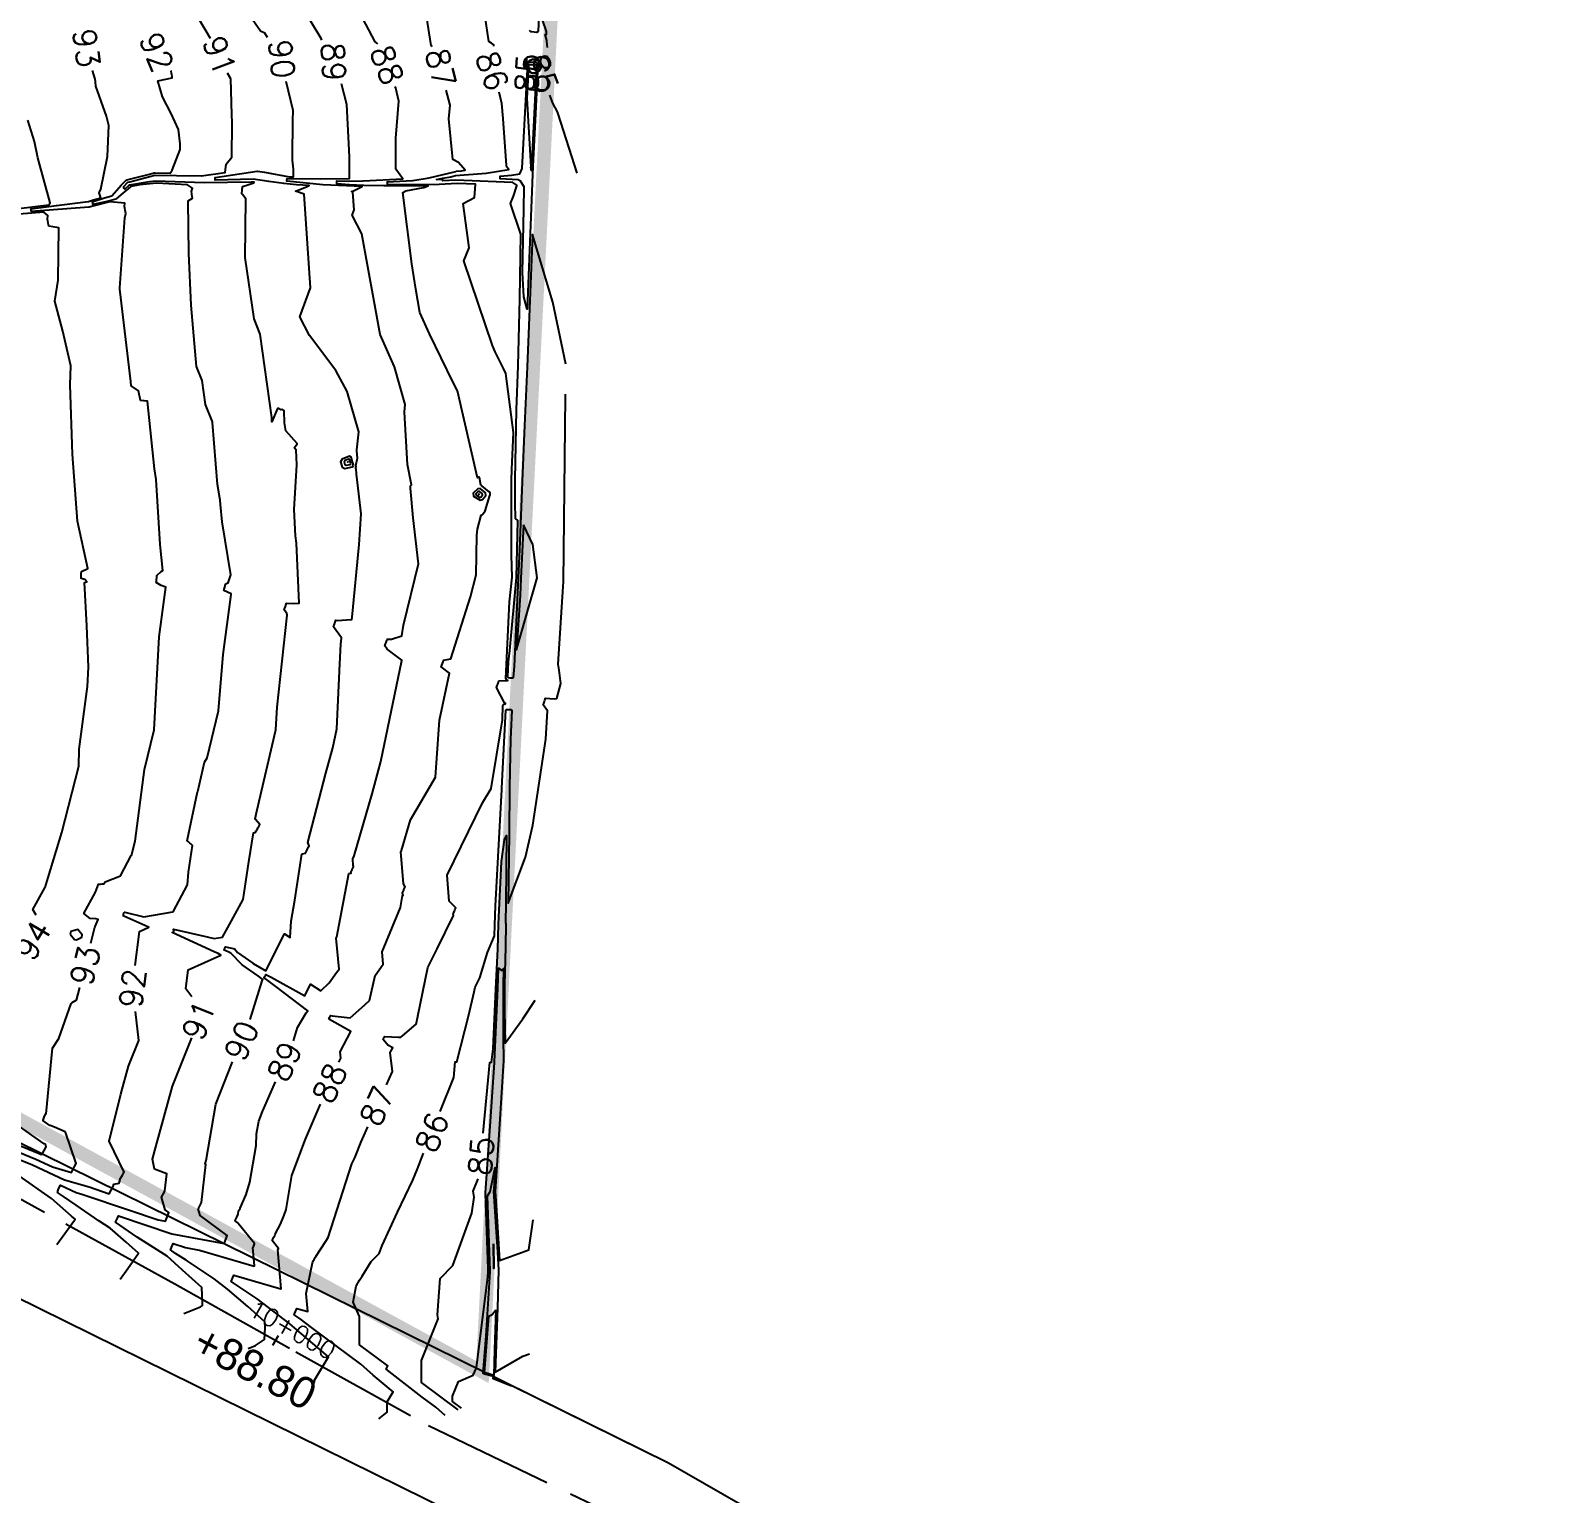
# Model space of a CAD drawing. Header units: metres. Extents: x 729358 to 732680, y 1423022 to 1426117.
# Drawn here: x 731091.7 to 731527.8, y 1423719.9 to 1424138.1 of the extents above; entities that cross this region are included whole.
import ezdxf
from ezdxf.enums import TextEntityAlignment as Align

# ---------------------------------------------------------------- set-up
doc = ezdxf.new("R2010")
doc.units = ezdxf.units.M
doc.header["$MEASUREMENT"] = 0
doc.linetypes.add('CENTER_2', pattern=[2, 1.25, -0.25, 0.25, -0.25])
doc.linetypes.add('PHANTOM', pattern=[2.5, 1.25, -0.25, 0.25, -0.25, 0.25, -0.25])
for name, color, linetype in [('36Bound', 6, 'PHANTOM'), ('EG_Road', 240, 'Continuous'), ('HR36 IE-Exi_Xref$0$CONTOUR', 8, 'Continuous'), ('HR36 IE-Exi_Xref$0$CONTOURINDEX', 10, 'Continuous'), ('HR36 IE-Exi_Xref$0$CONTOURTEXT', 7, 'Continuous'), ('Road', 160, 'Continuous'), ('STALBL', 7, 'Continuous')]:
    doc.layers.add(name, color=color, linetype=linetype)
doc.styles.add('HR36 IE-Exi_Xref$0$5mm', font='simplex', dxfattribs={"height": 5})
doc.styles.add('romans_3', font='romans.shx', dxfattribs={"height": 0.635})
doc.styles.add('Standard_3', font='txt')

# ---------------------------------------------------------------- blocks, each defined once
blk = doc.blocks.new('lbl_tic')
at = {"color": 1}
blk.add_line((0, -0.20825), (0, 0.20825), dxfattribs=at)

msp = doc.modelspace()

# ---------------------------------------------------------------- linework, layer by layer
at = {"layer": '36Bound', "const_width": 3.84}
msp.add_lwpolyline([(730190.04, 1424299.35), (730307.65, 1424225.72), (730536.47, 1424099.66), (730585.15, 1424072.84), (730657.85, 1424034.72), (730731.3, 1423996.21), (730745, 1423989.96), (730811.13, 1423959.08), (731027.1, 1423858.28), (731083.19, 1423829.81), (731220.88, 1423754.63), (731249.45, 1424319.9), (731261.24, 1424610.68), (731150.76, 1424725.33), (731088.66, 1424789.95), (731089.29, 1424869.87), (731097.59, 1425120.07)], dxfattribs=at)
at = {"layer": 'HR36 IE-Exi_Xref$0$CONTOUR', "flags": 128}
for points, elevation in [([(731206.58, 1424133.54), (731206.19, 1424133.81), (731203.53, 1424150.89)], 87), ([(731174.99, 1424135.34), (731174.75, 1424135.79), (731168.94, 1424145.38)], 89), ([(731143.17, 1424135.83), (731139.8, 1424141.44)], 91), ([(731239.41, 1424133.23), (731239.41, 1424133.25), (731239.42, 1424133.28), (731239.37, 1424133.89), (731239.37, 1424133.89), (731239.33, 1424134.27), (731239.28, 1424134.89), (731239.24, 1424135.27), (731238.79, 1424136.94), (731239.16, 1424136.96), (731239.2, 1424137.01), (731239.19, 1424137.15), (731239.15, 1424137.36), (731239.14, 1424137.39), (731239.13, 1424137.83), (731237.03, 1424143.88), (731236.8, 1424137.86), (731236.8, 1424137.85), (731236.78, 1424137.84), (731236.34, 1424137.49), (731234.97, 1424137.66), (731234.68, 1424137.7), (731234.32, 1424138.09)], 85), ([(731232.72, 1424087.05), (731232.82, 1424093.32), (731232.82, 1424093.35), (731232.8, 1424093.41), (731232.76, 1424093.45), (731231.7, 1424094.99), (731231.06, 1424095.44), (731231.03, 1424095.45), (731225.96, 1424095.66), (731225.95, 1424095.78), (731225.94, 1424095.9), (731225.94, 1424096.18), (731225.94, 1424096.46), (731229.11, 1424096.73), (731231.5, 1424097.09), (731231.57, 1424097.12), (731232.18, 1424098.64), (731232.22, 1424098.68), (731232.24, 1424098.74), (731233.1, 1424114.67), (731233.8, 1424128.64), (731233.8, 1424128.64), (731233.81, 1424128.67), (731233.83, 1424128.69), (731234.25, 1424129.08), (731234.27, 1424129.09), (731236.14, 1424128.99), (731236.22, 1424128.99), (731236.22, 1424128.99), (731236.64, 1424128.51), (731236.64, 1424128.51), (731236.65, 1424128.51), (731236.65, 1424128.51), (731235.87, 1424112.41), (731235.22, 1424099.3), (731233.59, 1424058.45), (731232.69, 1424061.93), (731232.3, 1424068.96), (731232.72, 1424087.05)], 85), ([(731234.82, 1424098.15), (731234.78, 1424098.86), (731234.6, 1424098.91), (731234.6, 1424098.94), (731234.74, 1424099.14), (731233.65, 1424118.71), (731234.02, 1424125.52), (731234.15, 1424128.11), (731234.15, 1424128.13), (731234.18, 1424128.21), (731234.24, 1424128.27), (731234.33, 1424128.35), (731234.41, 1424128.37), (731234.81, 1424128.35), (731236.04, 1424128.38), (731236.04, 1424128.38), (731236.2, 1424128.21), (731236.26, 1424128.19), (731236.3, 1424128.14), (731236.32, 1424128.08), (731236.03, 1424122.07), (731234.89, 1424099.17), (731234.84, 1424098.06), (731234.82, 1424098.15)], 84.5), ([(731108.95, 1423877.21), (731110.1, 1423881.8), (731110.12, 1423881.83), (731110.14, 1423881.85), (731110.15, 1423881.88), (731110.16, 1423881.91), (731110.18, 1423881.95), (731110.19, 1423881.98), (731110.99, 1423884.02), (731110.39, 1423884.15), (731108.79, 1423884.24), (731106.97, 1423885.75), (731110.3, 1423891.85), (731111.17, 1423894.08), (731111.67, 1423894.12), (731112.19, 1423894.14), (731112.7, 1423894.18), (731113.05, 1423894.79), (731117.38, 1423896.49), (731117.4, 1423896.51), (731120.51, 1423902.25), (731120.53, 1423902.29), (731121.59, 1423906.35), (731124.32, 1423926.82), (731127.03, 1423938.17), (731128.51, 1423964.77), (731130.39, 1423979.02), (731129.06, 1423979.44), (731127.62, 1423980.28), (731127.68, 1423980.58), (731127.73, 1423981.27), (731127.79, 1423981.62), (731127.83, 1423982.27), (731129.01, 1423983.48), (731129.53, 1423983.75), (731128.79, 1423991.17), (731127.64, 1424009.75), (731127.14, 1424012.78), (731125.99, 1424023.84), (731125.12, 1424032.11), (731124.22, 1424032.22), (731124.13, 1424032.23), (731124.04, 1424032.25), (731123.14, 1424032.36), (731122.52, 1424035.12), (731120.44, 1424036.56), (731120.36, 1424037.78), (731117.26, 1424064.2), (731117.22, 1424064.32), (731117.25, 1424064.49), (731117.22, 1424064.58), (731118.65, 1424084.51), (731118.94, 1424085.78), (731118.86, 1424086.24), (731118.75, 1424086.77), (731118.66, 1424087.27), (731118.55, 1424087.75), (731118.66, 1424088.75), (731114.4, 1424089.13), (731109.94, 1424087.95), (731108.47, 1424087.63), (731108.41, 1424087.62), (731091.99, 1424086.33), (731091.93, 1424086.68), (731091.88, 1424086.9), (731091.84, 1424087.12), (731099.1, 1424088.06), (731108.22, 1424089.2), (731108.26, 1424089.21), (731109.66, 1424089.68), (731111.84, 1424090.27), (731111.31, 1424091.66), (731111.32, 1424091.72), (731111.76, 1424092.76), (731113.74, 1424102.04), (731114.08, 1424110.91), (731113.44, 1424113.6), (731110.41, 1424122.18), (731110.37, 1424122.48), (731110.29, 1424123.17), (731110.25, 1424123.47), (731110.17, 1424124.16), (731109.44, 1424126.69)], 93), ([(731137.85, 1423861.91), (731136.12, 1423864.14), (731136.78, 1423869.59), (731146.05, 1423873.83), (731145.29, 1423874.29), (731144.17, 1423874.78), (731132.22, 1423880.3), (731132.52, 1423880.48), (731132.65, 1423880.69), (731132.52, 1423881.03), (731132.61, 1423881.22), (731142.21, 1423879.02), (731144.21, 1423878.53), (731146.55, 1423878.94), (731146.55, 1423878.95), (731148.52, 1423882.61), (731152.45, 1423889.73), (731154.12, 1423900.43), (731155.41, 1423908.77), (731155.91, 1423908.83), (731156.22, 1423909.35), (731156.57, 1423909.93), (731156.71, 1423910.23), (731157.06, 1423910.81), (731157.2, 1423911.1), (731155.99, 1423912.57), (731155.87, 1423912.78), (731156.39, 1423915), (731161.83, 1423938.23), (731162.17, 1423944.67), (731165, 1423970.97), (731164.97, 1423971.5), (731164.21, 1423972.54), (731164.31, 1423972.8), (731164.53, 1423973.49), (731164.73, 1423974.13), (731164.84, 1423974.44), (731166.98, 1423974.33), (731168.52, 1423974.41), (731167.75, 1423991.52), (731167.42, 1423993.61), (731167.01, 1424001.21), (731167.8, 1424013.94), (731167.78, 1424013.96), (731167.61, 1424018.09), (731167.23, 1424018.59), (731167.22, 1424018.6), (731167.21, 1424018.61), (731167.2, 1424018.62), (731167.2, 1424018.64), (731167.19, 1424018.73), (731167.19, 1424018.74), (731167.18, 1424018.76), (731167.17, 1424018.91), (731167.16, 1424018.92), (731167.16, 1424018.93), (731167.15, 1424018.94), (731167.91, 1424019.9), (731167.88, 1424020), (731164.71, 1424023.63), (731164.3, 1424025.91), (731164.23, 1424029.4), (731163.53, 1424029.72), (731163.24, 1424029.71), (731162.54, 1424030.03), (731162.25, 1424030.02), (731160.7, 1424026.24), (731160.64, 1424027.5), (731157.37, 1424051.31), (731155.64, 1424055.65), (731153.03, 1424073.25), (731153.22, 1424089.88), (731153.21, 1424089.94), (731152.25, 1424091.19), (731152.1, 1424091.4), (731152.05, 1424091.47), (731152.05, 1424091.48), (731152.15, 1424092.48), (731152.15, 1424092.49), (731152.26, 1424093.48), (731152.26, 1424093.48), (731152.59, 1424093.61), (731153.21, 1424093.83), (731155.52, 1424094.51), (731155.41, 1424094.66), (731155.57, 1424094.71), (731155.25, 1424094.75), (731155.13, 1424094.77), (731154.72, 1424094.76), (731141.34, 1424094.52), (731133.03, 1424094.8), (731127.53, 1424095.06), (731127.5, 1424095.06), (731125.68, 1424094.87), (731120, 1424093.92), (731119.99, 1424093.92), (731119.99, 1424093.92), (731119.82, 1424093.78), (731118.63, 1424092.71), (731118.56, 1424092.82), (731118.5, 1424092.94), (731118.37, 1424093.19), (731118.24, 1424093.44), (731119.54, 1424094.74), (731119.55, 1424094.75), (731120.05, 1424094.87), (731127.23, 1424096.7), (731127.28, 1424096.7), (731133.46, 1424096.64), (731140.5, 1424096.53), (731140.53, 1424096.53), (731147.33, 1424097.54), (731147.6, 1424099.91), (731149.2, 1424101.9), (731149.33, 1424111.74), (731149.24, 1424114.09), (731148.91, 1424124.26), (731147.96, 1424125.93)], 91), ([(731166.84, 1423849.35), (731168.03, 1423853.17), (731170.52, 1423857.35), (731170.99, 1423857.86), (731161.76, 1423864.81), (731158.39, 1423867.45), (731158.65, 1423867.81), (731158.91, 1423868.17), (731158.94, 1423868.22), (731158.96, 1423868.27), (731160.47, 1423867.55), (731170.08, 1423862.15), (731171.75, 1423865.48), (731174.67, 1423863.63), (731177.05, 1423865.86), (731179.14, 1423868.8), (731179.91, 1423869.84), (731179.09, 1423878.69), (731179.22, 1423879.01), (731182.68, 1423897.17), (731183.3, 1423897.27), (731183.26, 1423897.4), (731183.58, 1423898.16), (731183.64, 1423898.32), (731183.96, 1423899.09), (731184.03, 1423899.25), (731183.94, 1423899.43), (731183.79, 1423901.35), (731184.19, 1423902.2), (731189.36, 1423919.88), (731191.8, 1423929.14), (731197.86, 1423958.04), (731197.86, 1423958.09), (731193.66, 1423961.25), (731192.96, 1423962.2), (731193.19, 1423962.83), (731193.3, 1423963.13), (731193.54, 1423963.77), (731193.65, 1423964.07), (731194.88, 1423964.07), (731197.85, 1423965.05), (731198.33, 1423968.12), (731202.59, 1423985.65), (731201.07, 1423998.82), (731200.26, 1424007.29), (731200.3, 1424007.93), (731200.3, 1424007.94), (731200.31, 1424007.94), (731200.31, 1424007.95), (731200.59, 1424008.23), (731200.6, 1424008.23), (731199.39, 1424014.01), (731198.57, 1424029.01), (731198.57, 1424029.04), (731198.57, 1424029.06), (731198.57, 1424029.08), (731198.57, 1424029.1), (731198.56, 1424029.12), (731198.56, 1424029.14), (731198.8, 1424031.19), (731195.68, 1424041.99), (731191.58, 1424051.2), (731186.36, 1424079.99), (731183.61, 1424085.27), (731184.2, 1424086.84), (731183.85, 1424091.87), (731183.39, 1424092.04), (731183.97, 1424092.27), (731186.45, 1424093.46), (731186.46, 1424093.46), (731175.27, 1424093.96), (731164.94, 1424094.98), (731164.98, 1424095.36), (731165.01, 1424095.75), (731165.01, 1424095.76), (731165.01, 1424095.78), (731174.47, 1424095.67), (731182.85, 1424095.76), (731182.84, 1424096.7), (731182.87, 1424099.54), (731182.87, 1424101.98), (731182.08, 1424116.98), (731180.6, 1424122.8)], 89), ([(731193.4, 1423836.7), (731195.12, 1423840.58), (731194.49, 1423845.95), (731195.2, 1423847.32), (731193.79, 1423848.12), (731192.45, 1423849.67), (731192.52, 1423849.79), (731192.58, 1423849.93), (731192.71, 1423850.26), (731192.84, 1423850.59), (731196.87, 1423850.4), (731197.5, 1423850.32), (731198.01, 1423850.78), (731201.89, 1423854.1), (731202.36, 1423856.26), (731202.35, 1423856.36), (731205.21, 1423870.29), (731207.95, 1423875.58), (731212.55, 1423885.15), (731212.45, 1423885.47), (731212.62, 1423885.88), (731212.83, 1423886.39), (731213, 1423886.8), (731213.22, 1423887.31), (731211.38, 1423889.21), (731210.76, 1423896.68), (731220.89, 1423917.3), (731223.31, 1423921.41), (731223.31, 1423921.41), (731226.55, 1423941.09), (731226.71, 1423945.14), (731226.71, 1423945.14), (731226.71, 1423945.14), (731227.25, 1423945.64), (731227.26, 1423945.64), (731227.48, 1423945.63), (731227.45, 1423945.77), (731227.44, 1423945.81), (731227.28, 1423945.76), (731224.87, 1423950.33), (731225.09, 1423950.9), (731225.22, 1423951.27), (731225.43, 1423951.84), (731225.57, 1423952.21), (731227.87, 1423952.3), (731227.95, 1423952.27), (731228.12, 1423952.28), (731227.84, 1423952.37), (731227.84, 1423952.37), (731227.49, 1423952.87), (731227.49, 1423952.88), (731227.49, 1423952.88), (731228.59, 1423974.83), (731229.34, 1423981.86), (731229.34, 1423981.87), (731229.12, 1423988.1), (731229.2, 1424009.43), (731229.2, 1424009.45), (731229.26, 1424012.62), (731229.68, 1424023.17), (731227.53, 1424040.04), (731227.53, 1424040.04), (731226.82, 1424041.45), (731224.47, 1424046.26), (731223.73, 1424048.05), (731215.51, 1424072.27), (731217.1, 1424076), (731215.38, 1424088.64), (731218.54, 1424090.4), (731218.87, 1424094.11), (731218.91, 1424094.12), (731213.58, 1424094.32), (731208.47, 1424094.03), (731202.15, 1424093.98), (731198.36, 1424094), (731193.69, 1424094.03), (731193.69, 1424094.24), (731193.7, 1424094.45), (731193.69, 1424094.64), (731193.67, 1424094.83), (731200.89, 1424095.22), (731200.92, 1424095.22), (731205.63, 1424095.95), (731213.25, 1424097.83), (731213.33, 1424097.85), (731214.79, 1424097.97), (731215.87, 1424098.13), (731213.99, 1424100.32), (731213.96, 1424100.34), (731212.42, 1424101.24), (731211.25, 1424112.86), (731211.59, 1424116.76), (731210.53, 1424121.02)], 87), ([(731247.89, 1424097.31), (731242.49, 1424114.24), (731242.31, 1424114.8), (731240.94, 1424117.29), (731240.12, 1424119.59)], 85), ([(731184, 1424013.88), (731183.29, 1424016.18), (731182.82, 1424016.43), (731180.72, 1424015.61), (731180.31, 1424014.82), (731180.78, 1424013.27), (731181.51, 1424012.88), (731183.75, 1424013.4), (731184, 1424013.88)], 90.5), ([(731183.2, 1424014.31), (731182.84, 1424015.48), (731182.61, 1424015.61), (731181.54, 1424015.19), (731181.33, 1424014.79), (731181.57, 1424014), (731181.94, 1424013.81), (731183.08, 1424014.07), (731183.2, 1424014.31)], 91), ([(731182.41, 1424014.75), (731182.4, 1424014.78), (731182.39, 1424014.78), (731182.36, 1424014.77), (731182.36, 1424014.76), (731182.36, 1424014.74), (731182.37, 1424014.74), (731182.4, 1424014.74), (731182.41, 1424014.75)], 91.5), ([(731219.49, 1424007.12), (731218.21, 1424005.85), (731218.31, 1424004.99), (731220.18, 1424003.85), (731220.9, 1424003.99), (731221.84, 1424005.2), (731221.74, 1424005.97), (731220.22, 1424007.16), (731219.49, 1424007.12)], 88.5), ([(731219.65, 1424006.34), (731218.99, 1424005.69), (731219.04, 1424005.24), (731220, 1424004.65), (731220.37, 1424004.72), (731220.86, 1424005.35), (731220.81, 1424005.74), (731220.02, 1424006.36), (731219.65, 1424006.34)], 89), ([(731219.81, 1424005.55), (731219.77, 1424005.52), (731219.77, 1424005.49), (731219.83, 1424005.46), (731219.85, 1424005.46), (731219.88, 1424005.5), (731219.87, 1424005.52), (731219.83, 1424005.56), (731219.81, 1424005.55)], 89.5), ([(731232.54, 1423996.77), (731231.86, 1423981.45), (731231.86, 1423981.43), (731231.64, 1423976.73), (731230.61, 1423961.06), (731236.46, 1423981.61), (731236.46, 1423981.61), (731235.23, 1423991.14), (731232.54, 1423996.77)], 87), ([(731221.1, 1423822.91), (731222.93, 1423843.16), (731223.41, 1423843.22), (731223.41, 1423843.24), (731223.93, 1423847.04), (731224.42, 1423857.65), (731224.7, 1423864.14), (731224.7, 1423864.15), (731225.2, 1423875.51), (731225.48, 1423882.67), (731225.48, 1423882.68), (731225.48, 1423882.68), (731226.27, 1423900.55), (731227.13, 1423906.78), (731227.73, 1423907.99), (731227.54, 1423888.68), (731227.46, 1423883.02), (731227.46, 1423883.02), (731227.53, 1423882.76), (731227.53, 1423882.76), (731227.45, 1423876.15), (731227.19, 1423865.25), (731227.19, 1423865.25), (731227.2, 1423857.86), (731227.3, 1423848.69), (731232.43, 1423855.61), (731235.87, 1423860.96)], 85), ([(731214.89, 1423744.3), (731212.33, 1423746.21), (731212.33, 1423747.77), (731213.99, 1423751.93), (731218.21, 1423753.76), (731219.16, 1423755.83), (731222.43, 1423781.82), (731222.53, 1423783.3), (731222.53, 1423783.36), (731222.53, 1423783.36), (731222.53, 1423783.36), (731222.5, 1423784.18), (731221.72, 1423805.81), (731221.72, 1423805.85), (731221.72, 1423805.86), (731221.72, 1423805.87), (731223.11, 1423826.23), (731224.32, 1423843.12), (731224.32, 1423843.13), (731224.28, 1423843.3), (731224.28, 1423843.31), (731224.58, 1423849.71), (731225.21, 1423864.28), (731225.21, 1423864.28), (731225.46, 1423870.04), (731226.49, 1423869.43), (731226.86, 1423869.97), (731226.89, 1423869.88), (731226.78, 1423865.26), (731226.78, 1423865.26), (731226.8, 1423850.19), (731226.87, 1423843.7), (731226.87, 1423843.69), (731226.87, 1423843.67), (731225.91, 1423828.45), (731224.5, 1423806.29), (731224.5, 1423806.25), (731224.85, 1423800.8), (731225.75, 1423786.51), (731234.07, 1423789.53), (731234.07, 1423789.53), (731235.34, 1423798.18)], 84.5), ([(731081.79, 1423820.17), (731093.2, 1423815.51), (731097.95, 1423813.28), (731103.38, 1423811.69), (731104.28, 1423813.44), (731104.75, 1423814.28), (731101.69, 1423823.2), (731101.57, 1423823.3), (731098.6, 1423824.61), (731097.28, 1423825.09), (731097.27, 1423825.1), (731095.25, 1423826.55), (731095.29, 1423826.65), (731095.64, 1423827.48), (731096.01, 1423828.36), (731096.03, 1423828.4), (731096.15, 1423828.45), (731098.03, 1423847.26), (731099.81, 1423850.01), (731103.34, 1423859.94), (731103.36, 1423859.97), (731103.38, 1423860.01), (731103.41, 1423860.04), (731103.43, 1423860.07), (731103.45, 1423860.1), (731103.47, 1423860.13), (731103.49, 1423860.16), (731103.51, 1423860.18), (731103.54, 1423860.2), (731103.56, 1423860.23), (731103.58, 1423860.24), (731103.6, 1423860.26), (731103.62, 1423860.27), (731103.63, 1423860.28), (731104.76, 1423860.91), (731104.77, 1423860.91), (731104.79, 1423860.92), (731104.81, 1423860.93), (731104.82, 1423860.94), (731104.83, 1423860.95), (731104.85, 1423860.96), (731104.86, 1423860.96), (731104.87, 1423860.97), (731105.76, 1423864.51)], 93), ([(731117.33, 1423781.22), (731119.48, 1423784.21), (731122.58, 1423788.6), (731119.01, 1423791.73), (731114.5, 1423795.73), (731111.21, 1423797.82), (731104.73, 1423802.32), (731104.73, 1423802.32), (731101.13, 1423804.84), (731099.46, 1423805.92), (731099.74, 1423806.97), (731100.3, 1423808.04), (731104.78, 1423805.93), (731106.4, 1423805.46), (731119.99, 1423800.91), (731128.19, 1423798.18), (731130.24, 1423797.79), (731131.1, 1423799.92), (731131.21, 1423800.22), (731130.15, 1423801), (731129.11, 1423804.61), (731129.48, 1423805.25), (731129.59, 1423805.51), (731129.96, 1423806.15), (731130.07, 1423806.41), (731130.62, 1423811.31), (731127.13, 1423812.6), (731126.6, 1423815.46), (731127.49, 1423819.06), (731132.25, 1423836.37), (731137.76, 1423850.16)], 91), ([(731153.91, 1423761.42), (731155.99, 1423762.27), (731158.6, 1423763.95), (731158.77, 1423767.3), (731158.69, 1423768.97), (731153.85, 1423773.34), (731148.04, 1423778.36), (731144.19, 1423781.32), (731136.14, 1423786.62), (731136.14, 1423786.62), (731133.11, 1423788.55), (731131.68, 1423789.54), (731131.82, 1423789.8), (731132.48, 1423791.37), (731135.99, 1423790.2), (731139.94, 1423789.45), (731139.97, 1423789.44), (731140.01, 1423789.44), (731155.6, 1423784.9), (731155.65, 1423784.93), (731155.69, 1423784.97), (731155.25, 1423790.23), (731155.29, 1423790.26), (731155.33, 1423790.3), (731155.36, 1423790.35), (731155.38, 1423790.41), (731155.72, 1423791.29), (731155.73, 1423791.34), (731155.75, 1423791.4), (731151.08, 1423797.14), (731151.07, 1423797.15), (731151.07, 1423797.17), (731151.07, 1423797.18), (731151.06, 1423797.19), (731151.06, 1423797.19), (731151.05, 1423797.2), (731150.98, 1423797.28), (731150.26, 1423797.81), (731150.21, 1423797.96), (731150.23, 1423797.98), (731150.62, 1423798.88), (731150.64, 1423798.9), (731151.03, 1423799.8), (731151.13, 1423800.7), (731151.57, 1423801.37), (731151.61, 1423801.48), (731153.29, 1423805.36), (731154.39, 1423808.92), (731156.14, 1423819.42), (731156.3, 1423822.74), (731156.92, 1423826.34), (731158.03, 1423829.15), (731161.72, 1423837.56)], 89), ([(731191.22, 1423741.29), (731193.67, 1423743.13), (731193.66, 1423746.17), (731195.37, 1423749), (731189.61, 1423753.8), (731186.13, 1423756.87), (731172.02, 1423767.36), (731172.02, 1423767.36), (731168.73, 1423769.88), (731167.02, 1423771), (731167.14, 1423771.28), (731167.83, 1423772.83), (731170.92, 1423771.93), (731170.93, 1423771.93), (731170.93, 1423771.94), (731170.5, 1423777.14), (731172.25, 1423785.89), (731172.6, 1423786.52), (731172.73, 1423786.77), (731173.08, 1423787.4), (731173.21, 1423787.64), (731176.08, 1423792.03), (731176.76, 1423793.14), (731183.54, 1423814.2), (731184.34, 1423815.86), (731186.15, 1423820.42), (731188.07, 1423824.74)], 87), ([(731213.87, 1423743.85), (731203.45, 1423751.61), (731203.46, 1423757.96), (731208.2, 1423769.84), (731207.97, 1423770.99), (731208.78, 1423781.37), (731212.37, 1423785.05), (731217.81, 1423800.05), (731218.48, 1423804.62), (731218.48, 1423804.65), (731218.19, 1423806.3), (731219.61, 1423809.9)], 85), ([(731224.64, 1423772.44), (731224.33, 1423761.08), (731224.08, 1423753.7), (731222.94, 1423754.01), (731221.45, 1423754.48), (731222.64, 1423770.59), (731223.6, 1423771.05), (731224.64, 1423772.44)], 83.5)]:
    msp.add_lwpolyline(points, dxfattribs=dict(at, elevation=elevation))
at = {"layer": 'HR36 IE-Exi_Xref$0$CONTOURINDEX', "flags": 128}
for points, elevation in [([(731159.4, 1424136.07), (731158.64, 1424137.36), (731157.46, 1424137.92), (731152.86, 1424144.49)], 90), ([(731190.91, 1424134.23), (731190.19, 1424134.89), (731185.68, 1424143.32)], 88), ([(731224.14, 1424133.58), (731224.11, 1424133.97), (731223.39, 1424134.47), (731222.65, 1424134.91), (731221.65, 1424141.99)], 86), ([(731121.64, 1423870.86), (731122.83, 1423880.54), (731125.49, 1423881.76), (731125.27, 1423881.89), (731118.36, 1423884.95), (731118.33, 1423884.97), (731118.3, 1423884.99), (731118.28, 1423885.02), (731118.26, 1423885.05), (731118.24, 1423885.09), (731118.23, 1423885.13), (731118.23, 1423885.18), (731118.23, 1423885.22), (731118.24, 1423885.26), (731118.25, 1423885.28), (731118.28, 1423885.53), (731118.39, 1423885.85), (731118.41, 1423885.89), (731118.43, 1423885.93), (731118.45, 1423885.96), (731118.48, 1423885.99), (731118.52, 1423886.02), (731118.55, 1423886.04), (731118.58, 1423886.05), (731118.62, 1423886.05), (731118.65, 1423886.05), (731118.66, 1423886.05), (731124.12, 1423884.72), (731132.42, 1423886.17), (731132.45, 1423886.19), (731136.61, 1423893.94), (731136.84, 1423897.48), (731137.98, 1423905.18), (731137.56, 1423905.64), (731137.24, 1423905.85), (731136.79, 1423906.33), (731136.49, 1423906.52), (731139.47, 1423920.49), (731139.49, 1423920.59), (731141.45, 1423928.98), (731142.18, 1423930.21), (731145.45, 1423943.68), (731146.76, 1423959.69), (731149.04, 1423976.84), (731149.01, 1423977.03), (731146.98, 1423977.99), (731147.11, 1423978.68), (731147.19, 1423978.97), (731147.31, 1423979.43), (731147.41, 1423979.95), (731148.14, 1423980.2), (731148.91, 1423982.46), (731146.49, 1423997.62), (731145.99, 1424002.64), (731145.91, 1424003.84), (731145.17, 1424008.29), (731143.75, 1424026.08), (731143.74, 1424026.13), (731143.72, 1424026.28), (731141.71, 1424031.17), (731140.76, 1424038.08), (731139.18, 1424042.02), (731137.66, 1424059.59), (731136.9, 1424074.48), (731136.74, 1424089.24), (731136.77, 1424089.39), (731138.01, 1424090.13), (731137.92, 1424090.75), (731137.84, 1424091.12), (731137.76, 1424091.45), (731137.67, 1424092.11), (731137.99, 1424093.05), (731136.61, 1424094.01), (731127.73, 1424094.43), (731127.66, 1424094.43), (731122.99, 1424093.93), (731120.42, 1424093.5), (731120.29, 1424093.45), (731120.28, 1424093.44), (731118.06, 1424091.62), (731116.18, 1424089.93), (731116.09, 1424089.88), (731113.14, 1424089.1), (731109.53, 1424088.33), (731109.49, 1424088.67), (731109.41, 1424089), (731109.38, 1424089.05), (731109.34, 1424089.11), (731112.8, 1424090.28), (731114.94, 1424090.85), (731115.06, 1424090.92), (731115.08, 1424090.94), (731117.63, 1424093.88), (731119.03, 1424095.28), (731119.21, 1424095.39), (731125.71, 1424097.02), (731127.08, 1424097.36), (731127.19, 1424097.38), (731131.62, 1424097.34), (731132.21, 1424098.14), (731134.45, 1424104.04), (731134.51, 1424104.49), (731134.5, 1424105.67), (731134.02, 1424109.81), (731131.89, 1424114.37), (731129.43, 1424119.09), (731128.06, 1424123.66), (731132.17, 1424124.58), (731132.14, 1424124.84), (731132.06, 1424125.58), (731132.03, 1424125.83), (731131.94, 1424126.57), (731131.9, 1424126.58)], 92), ([(731154.46, 1423855.44), (731157.89, 1423866.47), (731158.1, 1423866.83), (731158.14, 1423866.87), (731156.87, 1423867.83), (731156.85, 1423867.84), (731152.16, 1423871.07), (731148.97, 1423874.35), (731148.96, 1423874.35), (731146.96, 1423875.28), (731147, 1423875.3), (731147.26, 1423875.73), (731147.24, 1423875.77), (731147.44, 1423876.17), (731150.05, 1423875.57), (731150.11, 1423875.53), (731150.89, 1423874.6), (731155.22, 1423871.48), (731155.31, 1423871.39), (731158.93, 1423869.35), (731164.24, 1423879.91), (731165.89, 1423878.87), (731166.23, 1423883.5), (731167.22, 1423889.54), (731169.23, 1423902.67), (731169.45, 1423902.73), (731170.32, 1423902.95), (731170.56, 1423903.48), (731170.72, 1423903.87), (731170.96, 1423904.4), (731171.12, 1423904.78), (731171.3, 1423905.07), (731170.92, 1423905.96), (731176.14, 1423925.79), (731178.05, 1423933.05), (731179.2, 1423938.51), (731180.09, 1423957.03), (731180.39, 1423962.7), (731180.57, 1423964.42), (731180.57, 1423964.46), (731178.26, 1423967.63), (731178.55, 1423968.43), (731178.59, 1423968.58), (731178.64, 1423968.71), (731178.93, 1423969.52), (731179.38, 1423969.49), (731183.35, 1423969.7), (731183.46, 1423969.7), (731183.48, 1423969.71), (731183.58, 1423970.38), (731185.64, 1423991.13), (731186.23, 1423999.95), (731184.95, 1424010.54), (731184.94, 1424010.61), (731184.9, 1424010.97), (731184.86, 1424011.33), (731184.75, 1424012.7), (731184.73, 1424012.74), (731184.72, 1424012.78), (731184.7, 1424012.83), (731184.69, 1424012.88), (731184.68, 1424012.9), (731184.68, 1424012.9), (731184.69, 1424012.92), (731184.69, 1424012.96), (731184.69, 1424012.98), (731184.69, 1424013), (731184.69, 1424013.19), (731184.69, 1424013.23), (731184.8, 1424013.44), (731184.7, 1424013.77), (731185.1, 1424015.85), (731185.1, 1424015.86), (731185.1, 1424015.89), (731184.99, 1424017.93), (731184.99, 1424017.99), (731184.99, 1424018.05), (731184.98, 1424018.1), (731184.98, 1424018.16), (731184.97, 1424018.21), (731184.96, 1424018.26), (731185.55, 1424023.35), (731182.23, 1424034.86), (731178.97, 1424040.89), (731171.41, 1424050.87), (731168.62, 1424056.25), (731171.72, 1424064.57), (731169.89, 1424091.32), (731167.46, 1424092.21), (731170.53, 1424093.43), (731171.34, 1424093.82), (731171.34, 1424093.82), (731167.71, 1424093.98), (731164.08, 1424094.34), (731159.79, 1424094.89), (731155.31, 1424095.57), (731144.46, 1424095.29), (731144.45, 1424095.62), (731144.44, 1424095.95), (731144.44, 1424096.02), (731144.45, 1424096.09), (731156.43, 1424097.88), (731156.54, 1424097.88), (731158.57, 1424097.62), (731165.69, 1424096.3), (731165.77, 1424096.29), (731166.4, 1424096.28), (731166.9, 1424096.29), (731166.88, 1424098.4), (731166.86, 1424098.47), (731166.57, 1424101.06), (731166.62, 1424113.14), (731166.74, 1424114.48), (731166.72, 1424115.23), (731164.75, 1424123.48)], 90), ([(731179.85, 1423843.23), (731180.38, 1423844.4), (731180.17, 1423846.14), (731183.21, 1423852.02), (731177.15, 1423855.45), (731177, 1423855.63), (731177.22, 1423856.03), (731177.42, 1423856.45), (731177.44, 1423856.49), (731177.45, 1423856.53), (731177.91, 1423856.5), (731183.01, 1423855.84), (731187.21, 1423859.64), (731188.6, 1423860.84), (731190.17, 1423868.03), (731192.5, 1423871.18), (731192.17, 1423874.72), (731197.4, 1423887.43), (731198.05, 1423890.84), (731198.16, 1423890.86), (731197.96, 1423891.48), (731198.03, 1423891.64), (731198.34, 1423892.4), (731198.41, 1423892.57), (731198.72, 1423893.33), (731198.29, 1423894.2), (731197.57, 1423903.41), (731197.69, 1423903.67), (731200.27, 1423912.48), (731207.41, 1423924.72), (731208.59, 1423940.94), (731211.39, 1423954.38), (731209.05, 1423956.2), (731209.23, 1423956.69), (731209.4, 1423957.14), (731209.58, 1423957.63), (731209.74, 1423958.07), (731211.81, 1423958.52), (731217.47, 1423976.26), (731219.02, 1423982.52), (731219.29, 1423993.85), (731219.41, 1423995.55), (731220.5, 1423999.55), (731220.53, 1423999.55), (731220.56, 1423999.55), (731220.59, 1423999.56), (731220.61, 1423999.57), (731220.64, 1423999.58), (731220.67, 1423999.59), (731220.7, 1423999.6), (731220.72, 1423999.62), (731220.75, 1423999.63), (731220.77, 1423999.65), (731220.8, 1423999.67), (731220.82, 1423999.69), (731220.84, 1423999.71), (731220.86, 1423999.73), (731221.67, 1424000.79), (731222.93, 1424005.19), (731222.93, 1424005.19), (731222.96, 1424005.23), (731222.99, 1424005.27), (731223.01, 1424005.31), (731223.03, 1424005.36), (731223.05, 1424005.4), (731223.06, 1424005.45), (731223.07, 1424005.49), (731223.08, 1424005.54), (731223.09, 1424005.59), (731223.09, 1424005.63), (731223.09, 1424005.68), (731223.09, 1424005.73), (731223.08, 1424005.77), (731223.07, 1424005.82), (731223.06, 1424005.87), (731223.05, 1424005.91), (731223.03, 1424005.96), (731223.01, 1424006), (731222.99, 1424006.04), (731222.96, 1424006.08), (731222.94, 1424006.12), (731222.91, 1424006.16), (731222.87, 1424006.19), (731222.84, 1424006.22), (731222.8, 1424006.25), (731220.7, 1424007.9), (731220.69, 1424007.91), (731220.65, 1424007.94), (731220.61, 1424007.96), (731220.57, 1424007.98), (731220.59, 1424008.05), (731220.55, 1424008.08), (731220.5, 1424008.09), (731220.46, 1424008.11), (731220.41, 1424008.12), (731220.03, 1424010.37), (731219.98, 1424010.38), (731219.94, 1424010.39), (731219.89, 1424010.39), (731219.85, 1424010.39), (731219.8, 1424010.39), (731219.76, 1424010.38), (731219.71, 1424010.37), (731219.67, 1424010.36), (731219.62, 1424010.35), (731219.58, 1424010.33), (731219.54, 1424010.31), (731219.5, 1424010.29), (731219.46, 1424010.27), (731213.72, 1424035.1), (731212.42, 1424037.69), (731205.71, 1424051.4), (731202.98, 1424057.52), (731201.78, 1424064.16), (731200.64, 1424071.36), (731198.11, 1424091.8), (731198.98, 1424092.24), (731204.05, 1424093.26), (731204.06, 1424093.26), (731205.31, 1424093.66), (731205.31, 1424093.66), (731203.77, 1424093.65), (731192.65, 1424093.71), (731187, 1424093.75), (731186.99, 1424093.75), (731182.82, 1424093.94), (731179.21, 1424094.29), (731179.23, 1424094.43), (731179.24, 1424094.56), (731179.24, 1424094.83), (731179.25, 1424095.09), (731182.55, 1424095.06), (731186.77, 1424095.1), (731186.77, 1424095.1), (731198.14, 1424095.67), (731196.13, 1424098.47), (731196.11, 1424099.52), (731196.1, 1424107.3), (731197, 1424117.9), (731196.08, 1424121.61), (731195.89, 1424122.12)], 88), ([(731244.68, 1424042.68), (731241, 1424060.45), (731235.11, 1424079.75), (731233.61, 1424041.97), (731233.61, 1424041.97), (731232.84, 1424025.14), (731232.33, 1424011.55), (731232.33, 1424011.55), (731231.45, 1423989.74), (731231.1, 1423981.63), (731231.1, 1423981.62), (731229.88, 1423956.29), (731229.67, 1423953.18), (731229.67, 1423953.16), (731229.64, 1423953.08), (731229.57, 1423953.02), (731229.49, 1423953.01), (731229.4, 1423952.94), (731228.65, 1423952.96), (731228.34, 1423953.05), (731228.34, 1423953.05), (731228.26, 1423953.08), (731228.2, 1423953.18), (731228.14, 1423953.24), (731228.13, 1423953.32), (731228.34, 1423957.62), (731228.69, 1423960.84), (731230.59, 1423981.71), (731230.95, 1423998.08), (731230.31, 1423998.64), (731230.16, 1424002.99), (731230.18, 1424009.66), (731230.18, 1424009.66), (731230.57, 1424029.69), (731231.07, 1424042.26), (731231.07, 1424042.26), (731231.5, 1424061.37), (731231.82, 1424079.86), (731228.83, 1424088.67), (731229.71, 1424090.72), (731230.65, 1424093.68), (731230.63, 1424093.86), (731229.51, 1424094.64), (731229.37, 1424094.68), (731220.17, 1424095.07), (731213.24, 1424095.33), (731209.53, 1424095.11), (731209.52, 1424095.23), (731209.51, 1424095.36), (731207.68, 1424095.46), (731209.47, 1424095.91), (731211.8, 1424096.27), (731213.14, 1424096.6), (731213.15, 1424096.6), (731221.95, 1424097.35), (731228.43, 1424098.33), (731227.85, 1424099), (731227.71, 1424099.46), (731226.77, 1424112.92), (731226.42, 1424117.24), (731225.6, 1424120.44)], 86), ([(731088.32, 1424087.17), (731096.93, 1424088.25), (731097.29, 1424088.84), (731093.75, 1424101.69), (731092.84, 1424106.38), (731090.96, 1424112.49)], 94), ([(731093.3, 1423885.26), (731092.32, 1423886.89), (731095.79, 1423893.05), (731095.85, 1423893.16), (731096.78, 1423895.98), (731100.67, 1423908.86), (731105.52, 1423927.86), (731105.59, 1423932.66), (731107.99, 1423950.63), (731108.29, 1423956.15), (731107.83, 1423967.91), (731107.11, 1423980.34), (731107.8, 1423980.52), (731107.2, 1423981.2), (731106.17, 1423981.42), (731106.18, 1423982.11), (731106.2, 1423982.42), (731106.22, 1423982.77), (731106.23, 1423983.42), (731108.13, 1423984.32), (731105.1, 1423997.81), (731105.1, 1423997.84), (731103.69, 1424017.01), (731102.99, 1424036.8), (731103.25, 1424042.25), (731100.97, 1424052.11), (731098.7, 1424060.7), (731099.62, 1424066.77), (731099.79, 1424081.68), (731096.91, 1424082.14), (731096.81, 1424082.58), (731096.72, 1424083.12), (731096.63, 1424083.67), (731096.54, 1424084.11), (731096.7, 1424085.17), (731095.55, 1424086.13), (731078.94, 1424084.83)], 94), ([(731208.81, 1423829.14), (731212.64, 1423838.83), (731213.04, 1423843.27), (731213.53, 1423843.34), (731216.95, 1423856.78), (731218.49, 1423863.31), (731218.77, 1423864.69), (731220.11, 1423867.28), (731222.25, 1423874.57), (731224.25, 1423879.36), (731224.38, 1423882.38), (731224.38, 1423882.4), (731224.62, 1423887.91), (731226.43, 1423921.15), (731226.43, 1423921.15), (731226.36, 1423921.49), (731226.36, 1423921.5), (731227.2, 1423936.49), (731227.49, 1423943.78), (731227.52, 1423943.84), (731227.56, 1423943.85), (731227.7, 1423943.99), (731228.29, 1423944), (731229.04, 1423943.97), (731229.1, 1423943.94), (731229.24, 1423943.8), (731229.25, 1423943.76), (731228.89, 1423935.58), (731228.61, 1423921.75), (731228.61, 1423921.74), (731228.61, 1423921.74), (731228.48, 1423908.49), (731228.2, 1423888.66), (731233.19, 1423901.78), (731235.22, 1423910.94), (731238.97, 1423935.56), (731239.43, 1423943.64), (731239.43, 1423943.64), (731238.19, 1423945.35), (731238.35, 1423945.77), (731238.54, 1423946.29), (731238.7, 1423946.7), (731238.9, 1423947.22), (731241.39, 1423947.06), (731242.07, 1423947.15), (731243.24, 1423951.4), (731242.74, 1423955.23), (731242.52, 1423956.94), (731243.92, 1423979.17), (731244, 1423980.49), (731244.61, 1424033.59), (731244.62, 1424034.18)], 86), ([(731103.04, 1423879.82), (731104.3, 1423878.26), (731104.88, 1423878.15), (731106.34, 1423878.96), (731106.48, 1423879.62), (731105.19, 1423881.16), (731103.25, 1423880.59), (731103.04, 1423879.82)], 94), ([(731088.25, 1423815.52), (731092.24, 1423813.89), (731101.37, 1423809.6), (731108.42, 1423807.54), (731114.22, 1423805.6), (731115.28, 1423807.65), (731115.55, 1423808.33), (731116.99, 1423808.67), (731117.44, 1423810.02), (731117.52, 1423810.16), (731117.95, 1423810.91), (731118.38, 1423811.65), (731118.46, 1423811.79), (731114.16, 1423820.6), (731117.52, 1423834.09), (731119.71, 1423842.05), (731122.63, 1423849.38), (731121.7, 1423857.66)], 92), ([(731135.52, 1423771.36), (731140.3, 1423773.32), (731140.84, 1423773.66), (731140.87, 1423774.35), (731140.68, 1423778.82), (731135.17, 1423783.79), (731135.15, 1423783.8), (731130.73, 1423787.73), (731122.16, 1423793.19), (731115.95, 1423797.5), (731116.54, 1423798.63), (731116.81, 1423799.28), (731132.09, 1423794.19), (731147.04, 1423791.35), (731147.11, 1423791.52), (731147.94, 1423793.69), (731140.2, 1423799.4), (731139.66, 1423801.28), (731139.85, 1423801.62), (731140.11, 1423802.19), (731140.3, 1423802.53), (731140.55, 1423803.1), (731141.77, 1423813.97), (731141.65, 1423814.02), (731141.63, 1423814.11), (731141.87, 1423815.08), (731144.63, 1423831.22), (731149.42, 1423843.35)], 90), ([(731172.4, 1423751.44), (731172.86, 1423751.78), (731172.85, 1423752.35), (731176.9, 1423759.04), (731170.45, 1423764.42), (731170.45, 1423764.42), (731165.83, 1423768.42), (731156.46, 1423775.6), (731149.01, 1423780.5), (731149.52, 1423781.7), (731149.8, 1423782.34), (731163.26, 1423778.41), (731163.29, 1423778.43), (731163.31, 1423778.46), (731162.38, 1423789.59), (731162.39, 1423789.6), (731162.41, 1423789.61), (731162.42, 1423789.63), (731162.43, 1423789.65), (731162.54, 1423789.94), (731162.54, 1423789.96), (731162.54, 1423789.98), (731160.72, 1423792.22), (731161.03, 1423792.79), (731161.17, 1423793.12), (731161.48, 1423793.68), (731161.63, 1423794.01), (731163.11, 1423796.87), (731164.22, 1423799.45), (731164.73, 1423801.08), (731166.35, 1423810.78), (731170.33, 1423821.19), (731174.6, 1423831.23)], 88), ([(731075.32, 1423824.82), (731094.15, 1423817.13), (731094.53, 1423816.95), (731094.96, 1423816.83), (731095.03, 1423816.96), (731096.18, 1423819.05), (731095.94, 1423819.76), (731095.93, 1423819.77), (731095.58, 1423819.92), (731083.72, 1423828.25)], 94), ([(731210.23, 1423742.25), (731207.52, 1423744.64), (731203.67, 1423747.5), (731193.38, 1423755.5), (731193.78, 1423756.38), (731185.68, 1423762.41), (731185.69, 1423770.56), (731183.89, 1423774.63), (731184.8, 1423779.19), (731184.89, 1423779.36), (731185.27, 1423780.07), (731185.36, 1423780.24), (731185.75, 1423780.95), (731186.48, 1423782.08), (731189.05, 1423786.25), (731191.32, 1423788.57), (731192.15, 1423790.86), (731196.57, 1423800.33), (731200.98, 1423809.52), (731202.26, 1423812.75), (731204.05, 1423817.2)], 86), ([(731099.21, 1423791.06), (731104.26, 1423798.08), (731104.45, 1423798.35), (731103.45, 1423799.22), (731103.45, 1423799.22), (731097.73, 1423804.27), (731088.47, 1423810.75)], 92), ([(731229.15, 1423750.57), (731223.89, 1423752.72), (731224.05, 1423753.35), (731221.45, 1423754.07), (731221.07, 1423754.19), (731221.87, 1423765), (731223.1, 1423783.32), (731223.1, 1423783.34), (731223.07, 1423783.51), (731223.07, 1423783.54), (731222.3, 1423805.04), (731222.3, 1423805.03), (731222.99, 1423806.09), (731223, 1423806.11), (731223.01, 1423806.14), (731224.11, 1423811.34), (731224.45, 1423813.09), (731224.06, 1423806.98), (731224.02, 1423806.25), (731224.02, 1423806.25), (731225.02, 1423790.4), (731225.43, 1423783.88), (731225.44, 1423783.86), (731225.44, 1423783.83), (731225.13, 1423772.88), (731224.52, 1423754.64), (731232.42, 1423759.14), (731234.33, 1423759.84)], 84), ([(731224.05, 1423791.32), (731224.06, 1423784.21), (731224.06, 1423784.2), (731224.1, 1423784.21), (731224.1, 1423784.21), (731224.1, 1423784.22), (731224.05, 1423791.32)], 84)]:
    msp.add_lwpolyline(points, dxfattribs=dict(at, elevation=elevation))
at = {"layer": 'Road'}
for points in [[(731274.01, 1423728.61), (730729.72, 1423997.3), (730306.1, 1424226.85), (729384.59, 1424799.9)], [(731256.3, 1423692.74), (730711.34, 1423961.77), (730285.99, 1424192.25), (729363.46, 1424765.93)], [(731274.01, 1423728.61), (731219.25, 1423755.64)], [(731630.23, 1423524.01), (731274.01, 1423728.61)]]:
    msp.add_lwpolyline(points, dxfattribs=at)
at = {"layer": 'Road', "color": 9, "linetype": 'CENTER_2', "ltscale": 30}
msp.add_lwpolyline([(731062.84, 1423818.4), (731101.75, 1423797.03), (731132.95, 1423779.84), (731167.57, 1423760.45), (731205.42, 1423739.35), (731265.15, 1423710.67)], dxfattribs=at)

# ---------------------------------------------------------------- block references
at = {"layer": 'STALBL', "xscale": 7.623049219714206, "yscale": 7.623049219714206, "zscale": 7.623049219714206, "rotation": 330.7410619564923}
msp.add_blockref('lbl_tic', (731161.75, 1423763.71), dxfattribs=at)

# ---------------------------------------------------------------- texts
at = {"layer": 'EG_Road', "style": 'Standard_3'}
msp.add_text('+88.80', height=9, rotation=332.6621, dxfattribs=at).set_placement((731157.94, 1423759.92), align=Align.TOP_CENTER)
msp.add_text('+88.80', height=9, rotation=332.6621, dxfattribs=at).set_placement((731157.94, 1423759.92), align=Align.TOP_CENTER)
at = {"layer": 'HR36 IE-Exi_Xref$0$CONTOURTEXT', "char_height": 6.5, "attachment_point": 5, "style": 'HR36 IE-Exi_Xref$0$5mm'}
for s, insert, rotation in [('{93}', (731107.7, 1424133.06, 93), 277.9753), ('{92}', (731127.73, 1424131.93, 92), 292.617), ('{91}', (731145.7, 1424130.93, 91), 290.76), ('{90}', (731163.51, 1424129.93, 90), 276.176), ('{89}', (731178.29, 1424129.1, 89), 273.4193), ('{88}', (731193.57, 1424128.24, 88), 290.7592), ('{87}', (731208.95, 1424127.38, 87), 283.9422), ('{86}', (731223.6, 1424126.56, 86), 289.6709), ('{85}', (731233.67, 1424125.99, 85), 87.1294), ('{85}', (731236.52, 1424125.83, 85), 87.2578), ('{85}', (731237.92, 1424125.75, 85), 289.609), ('{94}', (731092.37, 1423878.07, 94), 59.5198), ('{93}', (731107.35, 1423870.86, 93), 75.8857), ('{92}', (731120.85, 1423864.36, 92), 83.0346), ('{91}', (731139.79, 1423855.25, 91), 68.2296), ('{90}', (731151.99, 1423849.37, 90), 66.2666), ('{89}', (731164.31, 1423843.44, 89), 66.2666), ('{88}', (731177.19, 1423837.24, 88), 65.9926), ('{87}', (731190.73, 1423830.72, 87), 65.9926), ('{86}', (731206.44, 1423823.16, 86), 68.422), ('{85}', (731220.51, 1423816.39, 85), 84.8366)]:
    msp.add_mtext(s, dxfattribs=dict(at, insert=insert, rotation=rotation))
at = {"layer": 'STALBL', "style": 'romans_3'}
msp.add_text('10+000', height=5, rotation=330.7411, dxfattribs=at).set_placement((731164.62, 1423763.28), align=Align.BOTTOM_CENTER)

doc.saveas('drawing.dxf')
